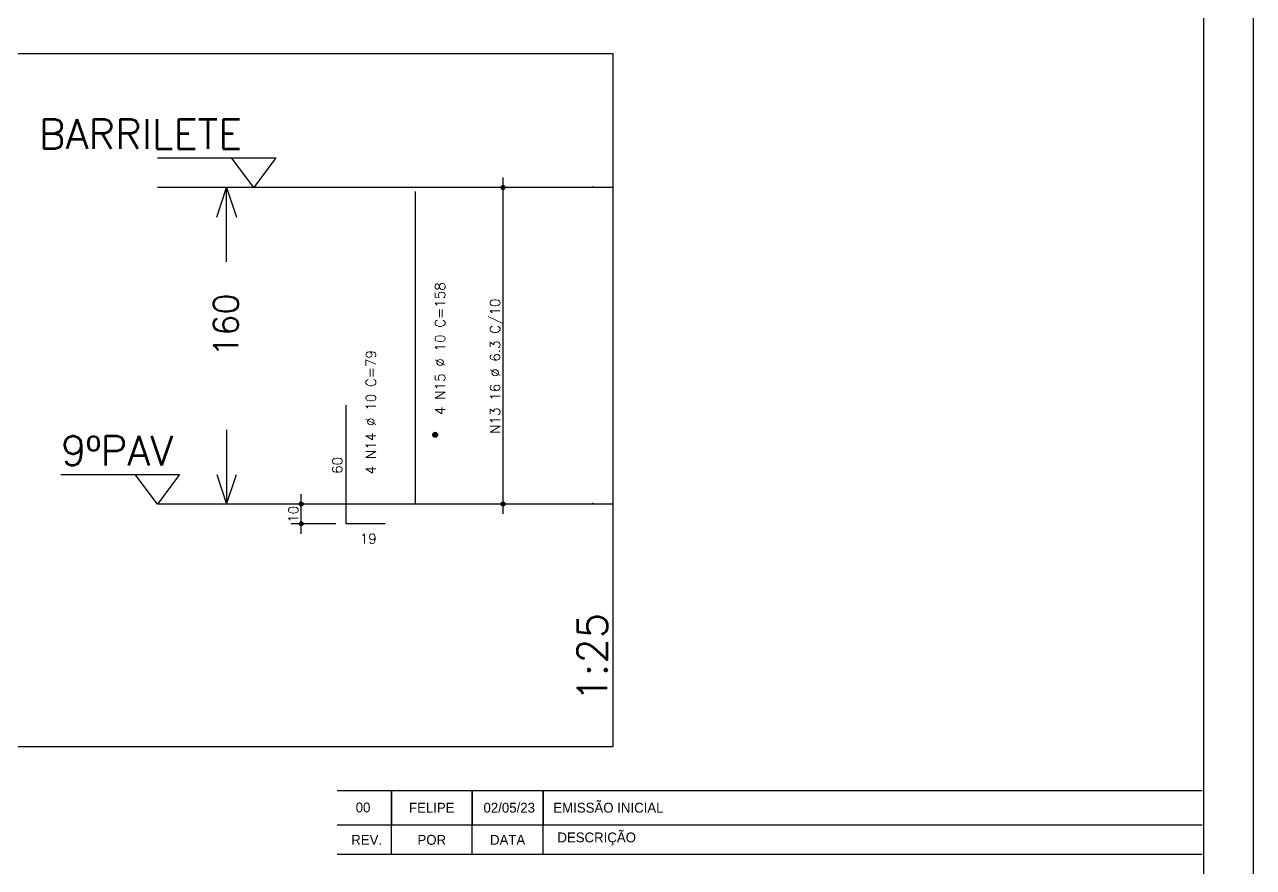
# Model space of a CAD drawing. Extents: x 0 to 84.1, y 0 to 59.4.
# Drawn here: x 59.24 to 84.1, y 15.58 to 32.62 of the extents above; entities that cross this region are included whole.
import ezdxf
from ezdxf.enums import TextEntityAlignment as Align

# ---------------------------------------------------------------- set-up
doc = ezdxf.new("R2010")
doc.units = 0
doc.header["$MEASUREMENT"] = 0
for name, color, linetype in [('ARQ_FOLHA', 7, 'CONTINUOUS'), ('ARQ_TXT-2', 2, 'CONTINUOUS'), ('PENA_01', 1, 'CONTINUOUS'), ('PENA_02', 2, 'CONTINUOUS'), ('PENA_03', 3, 'CONTINUOUS'), ('PENA_05', 5, 'CONTINUOUS'), ('PSG-NV2-FLH-SELO', 1, 'CONTINUOUS')]:
    doc.layers.add(name, color=color, linetype=linetype)
doc.styles.add('01-MILLEU', font='GOTHIC.TTF')
doc.styles.get("Standard").update_dxf_attribs({"font": 'ROMANS.SHX'})

msp = doc.modelspace()

# ---------------------------------------------------------------- linework, layer by layer
at = {"layer": 'ARQ_FOLHA', "color": 1}
for points in [[(0, 0), (84.1, 0), (84.1, 59.4), (0, 59.4)], [(2.5, 1), (83.1, 1), (83.1, 58.4), (2.5, 58.4)]]:
    msp.add_lwpolyline(points, close=True, dxfattribs=at)
at = {"layer": 'PENA_01', "linetype": 'Continuous'}
for p, q in [((68.918, 22.73), (68.918, 29.53)), ((68.985, 29.33), (68.718, 29.33)), ((64.835, 22.33), (64.835, 23.13)), ((65.545, 22.93), (64.635, 22.93)), ((68.985, 22.93), (68.718, 22.93)), ((65.535, 22.53), (64.635, 22.53))]:
    msp.add_line(p, q, dxfattribs=at)
at = {"layer": 'PENA_02', "linetype": 'Continuous'}
for points in [[(0, 0), (84.1, 0), (84.1, 59.4), (0, 59.4), (0, 0)], [(0, 0), (84.1, 0), (84.1, 59.4), (0, 59.4), (0, 0)], [(63.125, 28.73), (63.325, 29.33), (63.525, 28.73)], [(63.325, 27.83), (63.325, 29.33)], [(63.325, 24.43), (63.325, 22.93)], [(63.125, 23.53), (63.325, 22.93), (63.525, 23.53)]]:
    msp.add_lwpolyline(points, dxfattribs=at)
for centre, radius in [((68.918, 29.33), 0.0416), ((68.918, 29.33), 0.0208), ((64.835, 22.93), 0.04), ((64.835, 22.93), 0.02), ((68.918, 22.93), 0.0416), ((68.918, 22.93), 0.0208), ((64.835, 22.53), 0.04), ((64.835, 22.53), 0.02)]:
    msp.add_circle(centre, radius, dxfattribs=at)
at = {"layer": 'PENA_03', "linetype": 'Continuous'}
for p, q in [((67.495, 24.323), (67.552, 24.379)), ((67.495, 24.337), (67.537, 24.379)), ((67.498, 24.312), (67.563, 24.376)), ((67.503, 24.302), (67.572, 24.372)), ((67.509, 24.294), (67.58, 24.365)), ((67.517, 24.288), (67.586, 24.357)), ((67.526, 24.283), (67.591, 24.348)), ((67.537, 24.28), (67.594, 24.337)), ((67.552, 24.28), (67.594, 24.323))]:
    msp.add_line(p, q, dxfattribs=at)
for points in [[(48.545, 18.03), (71.145, 18.03), (71.145, 32.03), (48.545, 32.03), (48.545, 18.03)], [(61.925, 29.93), (64.325, 29.93), (63.875, 29.33), (63.425, 29.93)], [(71.145, 29.33), (61.925, 29.33)], [(59.975, 23.53), (62.375, 23.53), (61.925, 22.93), (61.475, 23.53)], [(71.145, 22.93), (61.925, 22.93)]]:
    msp.add_lwpolyline(points, dxfattribs=at)
msp.add_circle((67.545, 24.33), 0.05, dxfattribs=at)
for points in [[(67.595, 24.33), (67.52, 24.373), (67.498, 24.347)], [(67.595, 24.33), (67.553, 24.379), (67.52, 24.373)], [(67.595, 24.33), (67.583, 24.362), (67.553, 24.379)], [(67.595, 24.33), (67.498, 24.347), (67.498, 24.313)], [(67.595, 24.33), (67.498, 24.313), (67.52, 24.286)], [(67.595, 24.33), (67.52, 24.286), (67.553, 24.281)], [(67.595, 24.33), (67.553, 24.281), (67.583, 24.298)], [(67.595, 24.33), (67.583, 24.298), (67.595, 24.33)]]:
    msp.add_solid(points, dxfattribs=at)
at = {"layer": 'PENA_05', "linetype": 'Continuous'}
for p, q in [((67.145, 22.93), (67.145, 29.25)), ((65.745, 22.53), (65.745, 24.93)), ((66.535, 22.53), (65.745, 22.53))]:
    msp.add_line(p, q, dxfattribs=at)
at = {"layer": 'PSG-NV2-FLH-SELO'}
for p, q in [((66.659, 15.84), (66.659, 16.44)), ((68.294, 15.84), (68.294, 16.44)), ((69.728, 15.84), (69.728, 16.44)), ((83.06, 15.84), (65.56, 15.84))]:
    msp.add_line(p, q, dxfattribs=at)
at = {"layer": 'PSG-NV2-FLH-SELO', "color": 251}
msp.add_lwpolyline([(65.56, 17.139), (66.659, 17.139), (66.659, 16.44), (66.659, 17.139), (68.294, 17.139), (68.294, 16.44), (68.294, 17.139), (69.728, 17.139), (69.728, 16.44), (69.728, 17.139), (81.76, 17.139), (81.76, 17.139), (83.06, 17.139)], dxfattribs=at)
at = {"layer": 'PSG-NV2-FLH-SELO'}
msp.add_lwpolyline([(65.56, 16.44), (83.06, 16.44)], dxfattribs=at)

# ---------------------------------------------------------------- texts
at = {"layer": 'ARQ_TXT-2', "style": '01-MILLEU'}
msp.add_text('EMISSÃO INICIAL', height=0.2, dxfattribs=at).set_placement((69.936, 16.689))
at = {"layer": 'ARQ_TXT-2', "char_height": 0.2, "style": '01-MILLEU'}
for s, insert, width, attachment_point in [('REV.', (66.16, 16.24), 0.99956, 2), ('POR', (67.477, 16.24), 1.63449, 2), ('DATA', (68.655, 16.24), 3.93571, 1), ('DESCRIÇÃO', (70.018, 16.288), 3.93571, 1)]:
    msp.add_mtext(s, dxfattribs=dict(at, insert=insert, width=width, attachment_point=attachment_point))
at = {"layer": 'ARQ_TXT-2', "style": '01-MILLEU'}
for tag, text, p in [('00', '000', (66.086, 16.794)), ('FELIPE', 'RESP.DESEN', (67.477, 16.789)), ('02/05/23', '01/01/17', (69.044, 16.789))]:
    msp.add_attdef(tag, text=text, height=0.2, dxfattribs=at).set_placement(p, align=Align.MIDDLE_CENTER)
at = {"layer": 'PENA_02', "linetype": 'Continuous'}
for s, height, p in [('160', 0.5, (63.563, 25.903)), ('1:25', 0.6, (71.025, 18.93))]:
    msp.add_text(s, height=height, rotation=90, dxfattribs=at).set_placement(p)
at = {"layer": 'PENA_03', "linetype": 'Continuous'}
for s, height, p in [('BARRILETE', 0.6, (59.525, 30.11)), ('1', 0.02, (70.725, 29.33)), ('9ºPAV', 0.6, (59.975, 23.71)), ('0', 0.02, (70.725, 22.93)), ('19', 0.2, (66.021, 22.129))]:
    msp.add_text(s, height=height, dxfattribs=at).set_placement(p)
for s, p in [('4 N15 %%c 10 C=158', (67.745, 24.73)), ('N13 16 %%c 6.3 C/10', (68.858, 24.35)), ('4 N14 %%c 10 C=79', (66.345, 23.53)), ('60', (65.665, 23.54)), ('10', (64.775, 22.55))]:
    msp.add_text(s, height=0.2, rotation=90, dxfattribs=at).set_placement(p)

doc.saveas('drawing.dxf')
